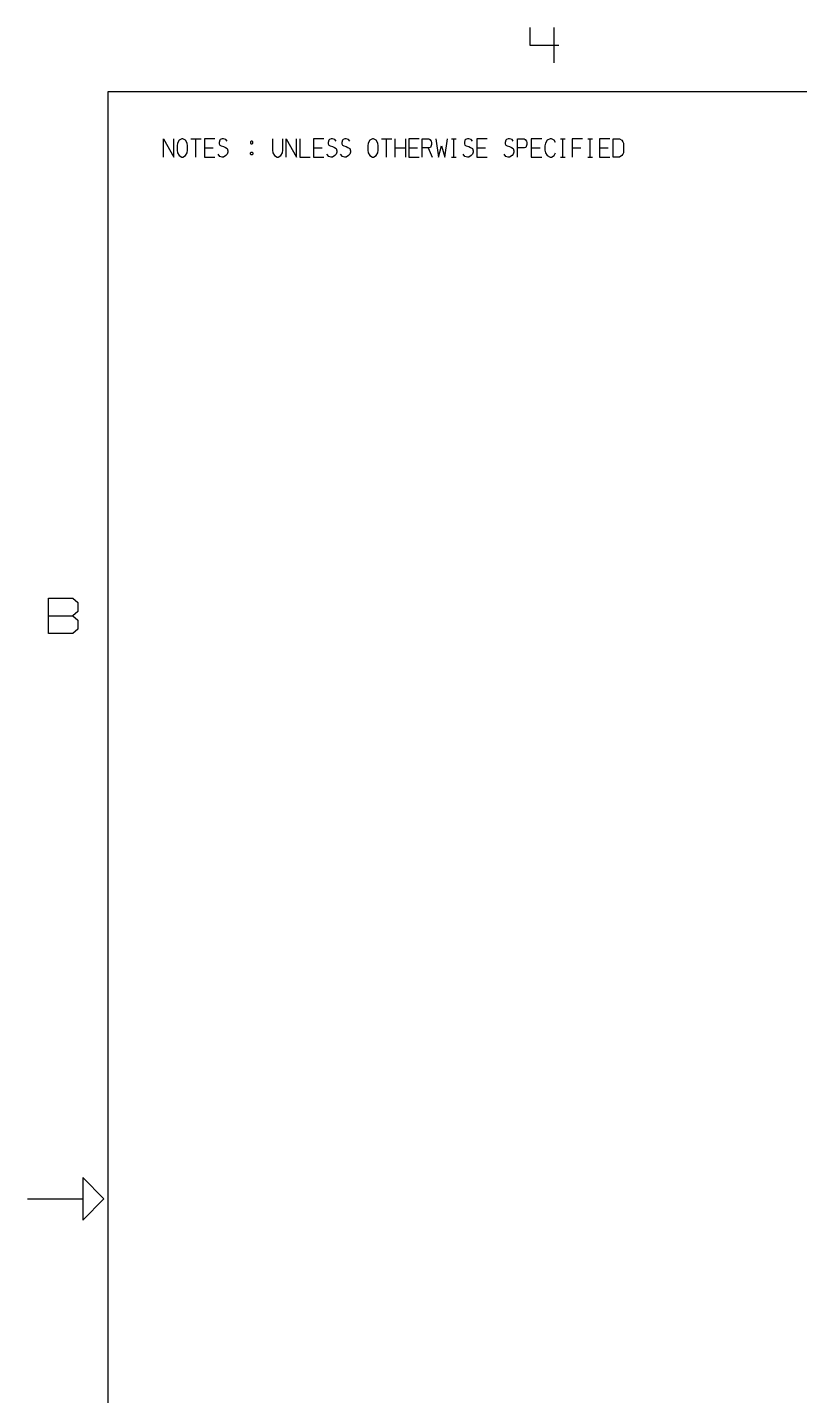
# Model space of a CAD drawing. Extents: x 0 to 1189, y 35 to 806.
# Drawn here: x 0.4 to 249.9, y 355.7 to 797.5 of the extents above; entities that cross this region are included whole.
import ezdxf

# ---------------------------------------------------------------- set-up
doc = ezdxf.new("R2010")
doc.units = 0
doc.layers.add('1', color=1, linetype='CONTINUOUS')

msp = doc.modelspace()

# ---------------------------------------------------------------- linework, layer by layer
at = {"layer": '1'}
for p, q in [((162.7, 797.45), (162.7, 791.73)), ((170.55, 797.45), (170.55, 786)), ((162.7, 791.73), (172.13, 791.73)), ((26.55, 776.73), (1162.45, 776.73)), ((26.55, 61.63), (26.55, 776.73)), ((44.42, 755.55), (44.42, 761.45)), ((44.42, 761.45), (47.77, 755.55)), ((47.77, 755.55), (47.77, 761.45)), ((48.92, 760.08), (48.82, 759.15)), ((49.5, 760.98), (48.92, 760.08)), ((50.35, 761.45), (49.5, 760.98)), ((50.65, 761.45), (50.35, 761.45)), ((51.5, 760.98), (50.65, 761.45)), ((52.02, 760.08), (51.5, 760.98)), ((52.17, 759.15), (52.02, 760.08)), ((53.22, 761.45), (56.57, 761.45)), ((54.9, 755.55), (54.9, 761.45)), ((60.97, 761.45), (57.62, 761.45)), ((57.62, 761.45), (57.62, 755.55)), ((62.6, 760.98), (62.4, 760.3)), ((62.4, 760.3), (62.4, 759.83)), ((62.77, 761.2), (62.6, 760.98)), ((63.4, 761.45), (62.77, 761.2)), ((63.77, 761.45), (63.4, 761.45)), ((64.57, 761.2), (63.77, 761.45)), ((65, 760.75), (64.57, 761.2)), ((72.7, 760.75), (72.5, 760.53)), ((72.5, 760.53), (72.5, 759.9)), ((72.5, 759.9), (72.7, 759.83)), ((73.05, 760.75), (72.7, 760.75)), ((73.22, 760.53), (73.05, 760.75)), ((73.05, 759.83), (73.22, 760.08)), ((73.22, 760.08), (73.22, 760.53)), ((79.62, 761.45), (79.62, 757.85)), ((82.97, 757.85), (82.97, 761.45)), ((84.02, 755.55), (84.02, 761.45)), ((84.02, 761.45), (87.37, 755.55)), ((87.37, 755.55), (87.37, 761.45)), ((88.42, 761.45), (88.42, 755.55)), ((96.2, 761.45), (92.82, 761.45)), ((92.82, 761.45), (92.82, 755.55)), ((97.8, 760.98), (97.6, 760.3)), ((97.6, 760.3), (97.6, 759.83)), ((98, 761.2), (97.8, 760.98)), ((98.6, 761.45), (98, 761.2)), ((98.97, 761.45), (98.6, 761.45)), ((99.77, 761.2), (98.97, 761.45)), ((100.2, 760.75), (99.77, 761.2)), ((102.2, 760.98), (102, 760.3)), ((102, 760.3), (102, 759.83)), ((102.4, 761.2), (102.2, 760.98)), ((103, 761.45), (102.4, 761.2)), ((103.37, 761.45), (103, 761.45)), ((104.17, 761.2), (103.37, 761.45)), ((104.6, 760.75), (104.17, 761.2)), ((110.55, 760.08), (110.42, 759.15)), ((111.12, 760.98), (110.55, 760.08)), ((111.95, 761.45), (111.12, 760.98)), ((112.25, 761.45), (111.95, 761.45)), ((113.1, 760.98), (112.25, 761.45)), ((113.65, 760.08), (113.1, 760.98)), ((113.8, 759.15), (113.65, 760.08)), ((114.82, 761.45), (118.2, 761.45)), ((116.5, 755.55), (116.5, 761.45)), ((119.22, 755.55), (119.22, 761.45)), ((122.6, 761.45), (122.6, 755.55)), ((127, 761.45), (123.62, 761.45)), ((123.62, 761.45), (123.62, 755.55)), ((128.02, 755.55), (128.02, 761.45)), ((128.02, 761.45), (130.1, 761.45)), ((130.1, 761.45), (130.45, 761.2)), ((130.45, 761.2), (130.85, 760.75)), ((130.85, 760.75), (131, 760.3)), ((131, 760.3), (131, 759.6)), ((132.42, 761.45), (133.27, 755.55)), ((135.3, 755.55), (136.12, 761.45)), ((137.45, 761.45), (139, 761.45)), ((138.25, 755.55), (138.25, 761.45)), ((141.8, 760.98), (141.62, 760.3)), ((141.62, 760.3), (141.62, 759.83)), ((142, 761.2), (141.8, 760.98)), ((142.6, 761.45), (142, 761.2)), ((143, 761.45), (142.6, 761.45)), ((143.8, 761.2), (143, 761.45)), ((144.22, 760.75), (143.8, 761.2)), ((149, 761.45), (145.62, 761.45)), ((145.62, 761.45), (145.62, 755.55)), ((155, 760.98), (154.82, 760.3)), ((154.82, 760.3), (154.82, 759.83)), ((155.2, 761.2), (155, 760.98)), ((155.8, 761.45), (155.2, 761.2)), ((156.2, 761.45), (155.8, 761.45)), ((157, 761.2), (156.2, 761.45)), ((157.42, 760.75), (157, 761.2)), ((158.82, 755.55), (158.82, 761.45)), ((158.82, 761.45), (160.9, 761.45)), ((160.9, 761.45), (161.25, 761.2)), ((161.25, 761.2), (161.67, 760.75)), ((161.67, 760.75), (161.82, 760.3)), ((161.82, 760.3), (161.82, 759.6)), ((166.6, 761.45), (163.22, 761.45)), ((163.22, 761.45), (163.22, 755.55)), ((167.82, 760.08), (167.62, 759.15)), ((168.37, 760.98), (167.82, 760.08)), ((169.32, 761.45), (168.37, 760.98)), ((169.7, 761.45), (169.32, 761.45)), ((170.62, 760.98), (169.7, 761.45)), ((171, 760.3), (170.62, 760.98)), ((172.65, 761.45), (174.22, 761.45)), ((173.45, 755.55), (173.45, 761.45)), ((179.8, 761.45), (176.45, 761.45)), ((176.45, 761.45), (176.45, 755.55)), ((181.45, 761.45), (183.02, 761.45)), ((182.25, 755.55), (182.25, 761.45)), ((188.6, 761.45), (185.25, 761.45)), ((185.25, 761.45), (185.25, 755.55)), ((189.65, 755.55), (189.65, 761.45)), ((189.65, 761.45), (191.7, 761.45)), ((191.7, 761.45), (192.47, 760.98)), ((192.47, 760.98), (192.8, 760.53)), ((192.8, 760.53), (193, 760.08)), ((193, 760.08), (193, 756.93)), ((48.82, 759.15), (48.82, 757.85)), ((48.82, 757.85), (48.92, 756.93)), ((48.92, 756.93), (49.5, 756.03)), ((49.5, 756.03), (50.35, 755.55)), ((50.35, 755.55), (50.65, 755.55)), ((50.65, 755.55), (51.5, 756.03)), ((51.5, 756.03), (52.02, 756.93)), ((52.02, 756.93), (52.17, 757.85)), ((52.17, 757.85), (52.17, 759.15)), ((57.62, 758.53), (60.45, 758.53)), ((57.62, 755.55), (60.97, 755.55)), ((62.6, 755.78), (62.02, 756.48)), ((62.4, 759.83), (62.6, 759.38)), ((62.6, 759.38), (63.02, 759.15)), ((63.4, 755.55), (62.6, 755.78)), ((63.02, 759.15), (63.77, 758.93)), ((63.77, 755.55), (63.4, 755.55)), ((63.77, 758.93), (64.4, 758.7)), ((64.57, 756.03), (63.77, 755.55)), ((64.4, 758.7), (65, 758.3)), ((65, 756.48), (64.57, 756.03)), ((65, 758.3), (65.2, 757.63)), ((65.2, 757.15), (65, 756.48)), ((65.2, 757.63), (65.2, 757.15)), ((72.5, 756.93), (72.7, 757.15)), ((72.5, 756.48), (72.5, 756.93)), ((72.7, 756.25), (72.5, 756.48)), ((72.7, 759.83), (73.05, 759.83)), ((72.7, 757.15), (73.05, 757.15)), ((73.05, 756.25), (72.7, 756.25)), ((73.05, 757.15), (73.22, 756.93)), ((73.22, 756.48), (73.05, 756.25)), ((73.22, 756.93), (73.22, 756.48)), ((79.62, 757.85), (79.75, 756.93)), ((79.75, 756.93), (80.3, 756.03)), ((80.3, 756.03), (81.15, 755.55)), ((81.15, 755.55), (81.45, 755.55)), ((81.45, 755.55), (82.3, 756.03)), ((82.3, 756.03), (82.82, 756.93)), ((82.82, 756.93), (82.97, 757.85)), ((88.42, 755.55), (91.77, 755.55)), ((92.82, 758.53), (95.65, 758.53)), ((92.82, 755.55), (96.2, 755.55)), ((97.8, 755.78), (97.22, 756.48)), ((97.6, 759.83), (97.8, 759.38)), ((97.8, 759.38), (98.22, 759.15)), ((98.6, 755.55), (97.8, 755.78)), ((98.22, 759.15), (98.97, 758.93)), ((98.97, 755.55), (98.6, 755.55)), ((98.97, 758.93), (99.6, 758.7)), ((99.77, 756.03), (98.97, 755.55)), ((99.6, 758.7), (100.2, 758.3)), ((100.2, 756.48), (99.77, 756.03)), ((100.2, 758.3), (100.4, 757.63)), ((100.4, 757.15), (100.2, 756.48)), ((100.4, 757.63), (100.4, 757.15)), ((102.2, 755.78), (101.62, 756.48)), ((102, 759.83), (102.2, 759.38)), ((102.2, 759.38), (102.62, 759.15)), ((103, 755.55), (102.2, 755.78)), ((102.62, 759.15), (103.37, 758.93)), ((103.37, 755.55), (103, 755.55)), ((103.37, 758.93), (104, 758.7)), ((104.17, 756.03), (103.37, 755.55)), ((104, 758.7), (104.6, 758.3)), ((104.6, 756.48), (104.17, 756.03)), ((104.6, 758.3), (104.8, 757.63)), ((104.8, 757.15), (104.6, 756.48)), ((104.8, 757.63), (104.8, 757.15)), ((110.42, 759.15), (110.42, 757.85)), ((110.42, 757.85), (110.55, 756.93)), ((110.55, 756.93), (111.12, 756.03)), ((111.12, 756.03), (111.95, 755.55)), ((111.95, 755.55), (112.25, 755.55)), ((112.25, 755.55), (113.1, 756.03)), ((113.1, 756.03), (113.65, 756.93)), ((113.65, 756.93), (113.8, 757.85)), ((113.8, 757.85), (113.8, 759.15)), ((119.22, 758.53), (122.6, 758.53)), ((123.62, 758.53), (126.45, 758.53)), ((123.62, 755.55), (127, 755.55)), ((130.25, 758.53), (128.02, 758.53)), ((129.9, 758.53), (131.2, 755.55)), ((130.62, 758.7), (130.25, 758.53)), ((131, 759.6), (130.62, 758.7)), ((133.27, 755.55), (134.27, 759.15)), ((134.27, 759.15), (135.3, 755.55)), ((137.45, 755.55), (139, 755.55)), ((141.8, 755.78), (141.22, 756.48)), ((141.62, 759.83), (141.8, 759.38)), ((141.8, 759.38), (142.22, 759.15)), ((142.6, 755.55), (141.8, 755.78)), ((142.22, 759.15), (143, 758.93)), ((143, 755.55), (142.6, 755.55)), ((143, 758.93), (143.6, 758.7)), ((143.8, 756.03), (143, 755.55)), ((143.6, 758.7), (144.22, 758.3)), ((144.22, 756.48), (143.8, 756.03)), ((144.22, 758.3), (144.4, 757.63)), ((144.4, 757.15), (144.22, 756.48)), ((144.4, 757.63), (144.4, 757.15)), ((145.62, 758.53), (148.45, 758.53)), ((145.62, 755.55), (149, 755.55)), ((155, 755.78), (154.42, 756.48)), ((154.82, 759.83), (155, 759.38)), ((155, 759.38), (155.42, 759.15)), ((155.8, 755.55), (155, 755.78)), ((155.42, 759.15), (156.2, 758.93)), ((156.2, 755.55), (155.8, 755.55)), ((156.2, 758.93), (156.8, 758.7)), ((157, 756.03), (156.2, 755.55)), ((156.8, 758.7), (157.42, 758.3)), ((157.42, 756.48), (157, 756.03)), ((157.42, 758.3), (157.6, 757.63)), ((157.6, 757.15), (157.42, 756.48)), ((157.6, 757.63), (157.6, 757.15)), ((161.05, 758.53), (158.82, 758.53)), ((161.42, 758.7), (161.05, 758.53)), ((161.82, 759.6), (161.42, 758.7)), ((163.22, 758.53), (166.07, 758.53)), ((163.22, 755.55), (166.6, 755.55)), ((167.62, 759.15), (167.62, 757.85)), ((167.62, 757.85), (167.82, 756.93)), ((167.82, 756.93), (168.37, 756.03)), ((168.37, 756.03), (169.32, 755.55)), ((169.32, 755.55), (169.7, 755.55)), ((169.7, 755.55), (170.62, 756.03)), ((170.62, 756.03), (171, 756.93)), ((172.65, 755.55), (174.22, 755.55)), ((176.45, 758.53), (179.27, 758.53)), ((181.45, 755.55), (183.02, 755.55)), ((185.25, 758.53), (188.07, 758.53)), ((185.25, 755.55), (188.6, 755.55)), ((191.7, 755.55), (189.65, 755.55)), ((192.47, 756.03), (191.7, 755.55)), ((192.8, 756.48), (192.47, 756.03)), ((193, 756.93), (192.8, 756.48)), ((7.3, 601.73), (7.3, 613.18)), ((7.3, 613.18), (15.15, 613.18)), ((15.15, 613.18), (16.73, 611.75)), ((16.73, 611.75), (16.73, 608.88)), ((7.3, 607.45), (15.15, 607.45)), ((16.73, 608.88), (15.15, 607.45)), ((15.15, 607.45), (16.73, 606.03)), ((16.73, 606.03), (16.73, 603.15)), ((15.15, 601.73), (7.3, 601.73)), ((16.73, 603.15), (15.15, 601.73)), ((25.18, 419.18), (18.3, 426.05)), ((18.3, 426.05), (18.3, 412.3)), ((0.43, 419.18), (18.3, 419.18)), ((18.3, 412.3), (25.18, 419.18))]:
    msp.add_line(p, q, dxfattribs=at)

doc.saveas('drawing.dxf')
